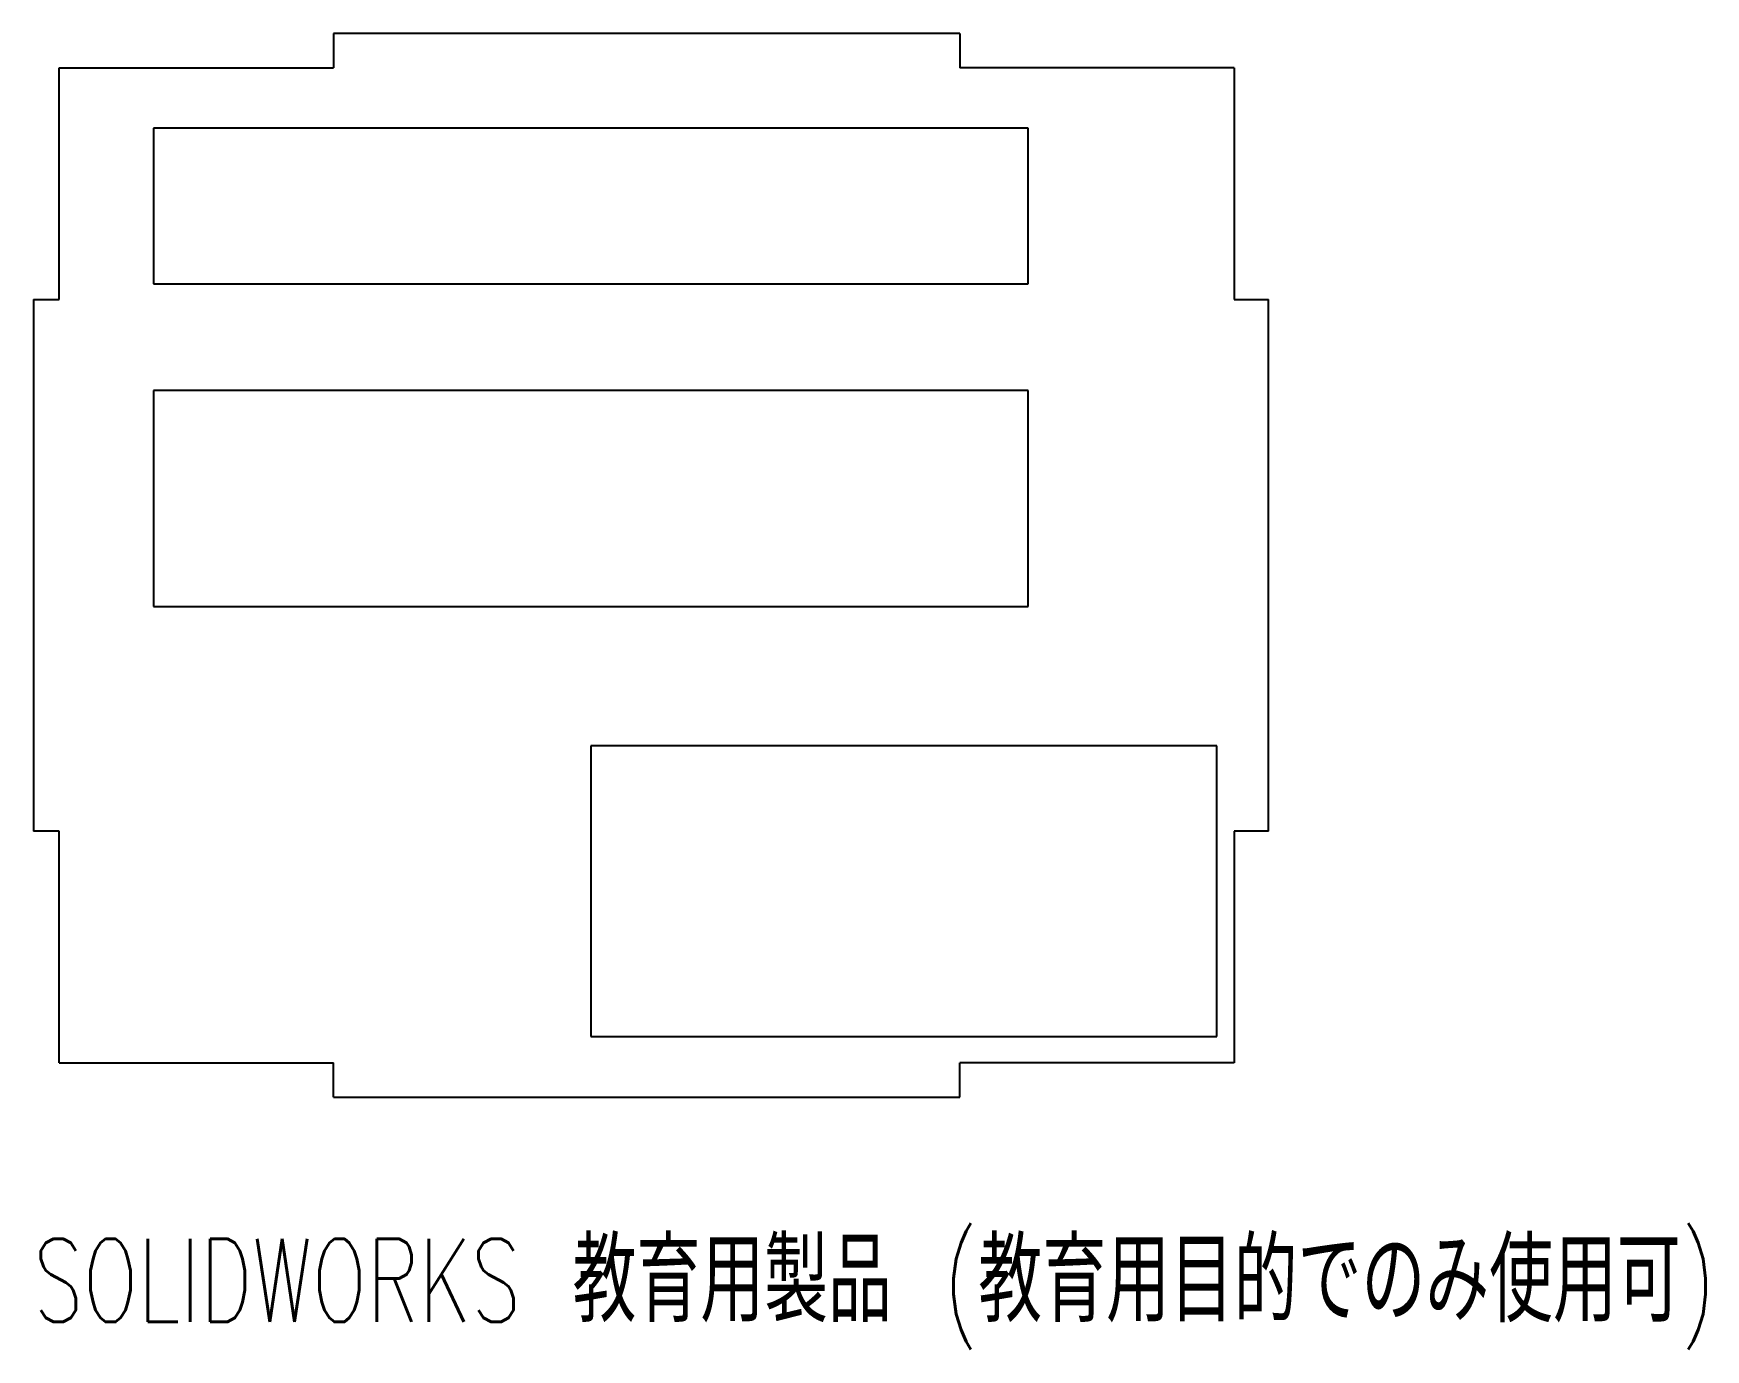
# Model space of a CAD drawing. Header units: millimetres. Extents: x -37 to 60.4, y -36 to 40.7.
import ezdxf

# ---------------------------------------------------------------- set-up
doc = ezdxf.new("R2010")
doc.units = ezdxf.units.MM
doc.styles.add('SLDTEXTSTYLE0', font='TXT', dxfattribs={"width": 0.7, "bigfont": 'bigfont'})

msp = doc.modelspace()

# ---------------------------------------------------------------- linework, layer by layer
at = {"color": 7, "linetype": 'Continuous', "lineweight": 25}
for p, q in [((16.957, 40.736), (-19.543, 40.736)), ((-19.543, 40.736), (-19.543, 38.736)), ((16.957, 40.736), (16.957, 38.736)), ((-35.543, 25.236), (-35.543, 38.736)), ((-35.543, 38.736), (-19.543, 38.736)), ((32.957, 38.736), (16.957, 38.736)), ((32.957, 38.736), (32.957, 25.236)), ((-30.043, 35.211), (-30.043, 26.136)), ((20.957, 35.211), (-30.043, 35.211)), ((20.957, 26.136), (20.957, 35.211)), ((-30.043, 26.136), (20.957, 26.136)), ((-37.043, 25.236), (-35.543, 25.236)), ((-37.043, 25.236), (-37.043, -5.764)), ((32.957, 25.236), (34.957, 25.236)), ((34.957, -5.764), (34.957, 25.236)), ((-30.043, 19.933), (-30.043, 7.336)), ((20.957, 19.933), (-30.043, 19.933)), ((20.957, 7.336), (20.957, 19.933)), ((-30.043, 7.336), (20.957, 7.336)), ((-4.543, -0.784), (-4.543, -17.74)), ((31.957, -0.784), (-4.543, -0.784)), ((31.957, -17.74), (31.957, -0.784)), ((-35.543, -5.764), (-37.043, -5.764)), ((-35.543, -19.264), (-35.543, -5.764)), ((32.957, -5.764), (32.957, -19.264)), ((34.957, -5.764), (32.957, -5.764)), ((-4.543, -17.74), (31.957, -17.74)), ((-35.543, -19.264), (-19.543, -19.264)), ((-19.543, -21.264), (-19.543, -19.264)), ((16.957, -21.264), (16.957, -19.264)), ((32.957, -19.264), (16.957, -19.264)), ((-19.543, -21.264), (16.957, -21.264))]:
    msp.add_line(p, q, dxfattribs=at)

# ---------------------------------------------------------------- texts
at = {"color": 7, "linetype": 'Continuous', "insert": (-37.043, -29.534), "char_height": 4.83362, "attachment_point": 1, "style": 'SLDTEXTSTYLE0'}
msp.add_mtext('SOLIDWORKS 教育用製品 (教育用目的でのみ使用可)', dxfattribs=at)

doc.saveas('drawing.dxf')
